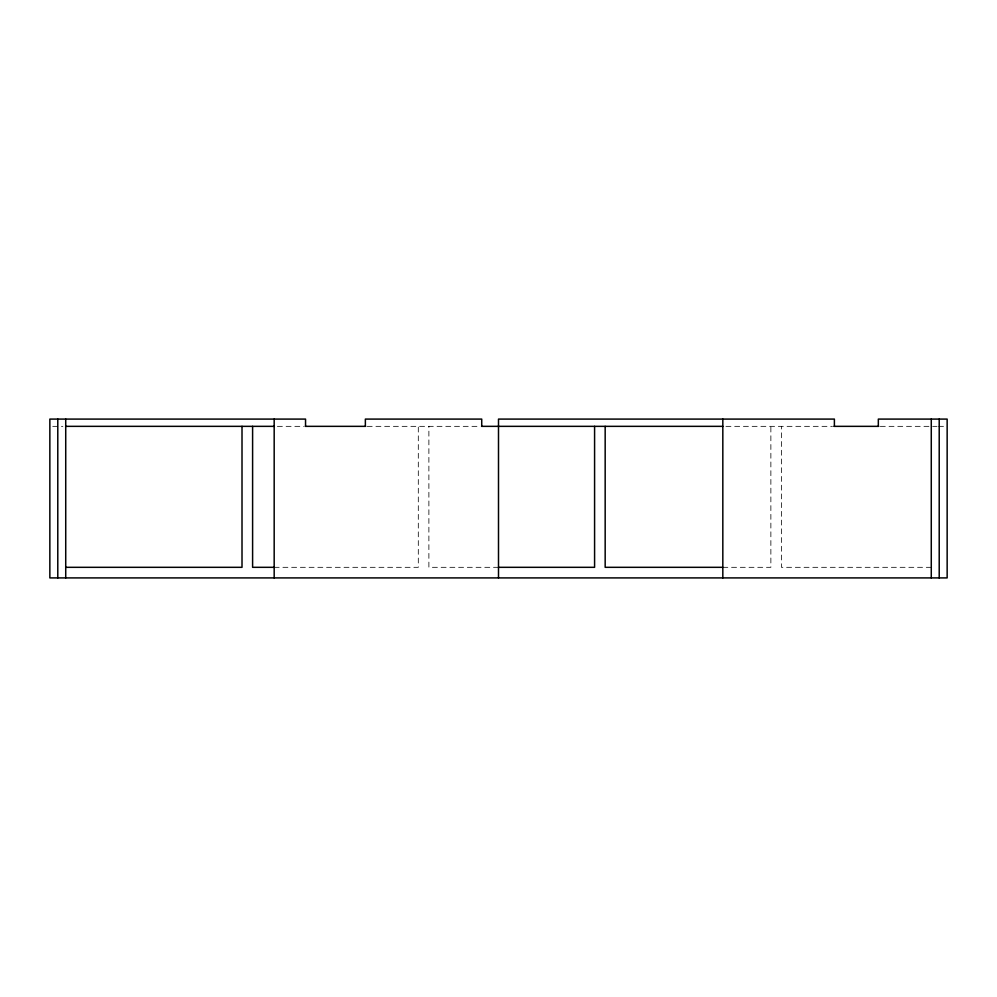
<?xml version="1.0" encoding="UTF-8"?>
<svg xmlns="http://www.w3.org/2000/svg" width="997" height="997" viewBox="0 0 997 997"><rect width="100%" height="100%" fill="white"/><g stroke="black" fill="none" stroke-linecap="round" stroke-linejoin="round"><path stroke-width="0.75" stroke-dasharray="4.99 3.74" d="M52.741 426.342L62.848 426.342M277.378 426.342L303.711 426.342M367.195 426.342L479.993 426.342M725.953 426.342L832.42 426.342M880.301 426.342L937.043 426.342M938.489 426.342L945.704 426.342M274.175 567.318L418.304 567.318L418.304 426.342M498.5 567.318L428.884 567.318L428.884 426.342M722.825 567.318L770.868 567.318L770.868 426.342M931.273 567.318L781.449 567.318L781.449 426.342"/><path stroke-width="1.5" d="M65.727 426.342L274.287 426.342M305.256 426.342L365.65 426.342M481.539 426.342L722.862 426.342M833.966 426.342L878.756 426.342M65.727 567.318L242.009 567.318L242.009 426.342M274.287 567.318L252.602 567.318L252.602 426.342M498.5 567.318L594.586 567.318L594.586 426.342M722.862 567.318L605.167 567.318L605.167 426.342M939.211 419.089L939.211 577.911M931.273 419.089L931.273 577.911M878.332 426.342L878.332 419.089L947.15 419.089L947.15 577.911L49.85 577.911L49.85 419.089L305.543 419.089L305.543 426.342M834.389 426.342L834.389 419.089L498.5 419.089L498.5 577.911M722.825 419.089L722.825 577.911M481.725 426.342L481.725 419.089L365.363 419.089L365.363 426.342M274.175 419.089L274.175 577.911M65.727 419.089L65.727 577.911M57.789 419.089L57.789 577.911"/></g></svg>
